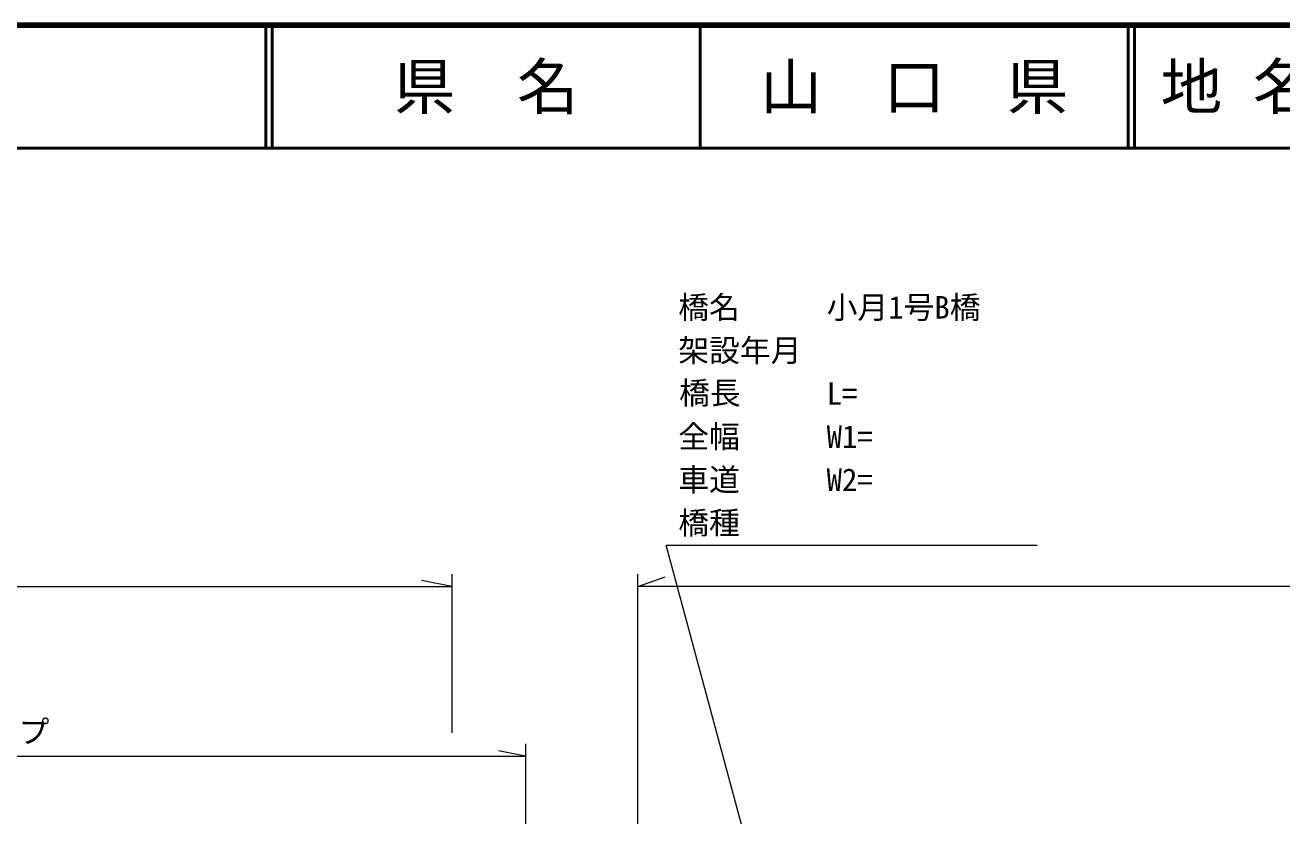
# Model space of a CAD drawing. Units: millimetres, scale not verified, with parts at other scales. Extents: x 40000 to 680007, y 20000 to 380004.
# Drawn here: x 278205 to 380226, y 315772 to 380004 of the extents above; entities that cross this region are included whole.
import ezdxf
from ezdxf.enums import TextEntityAlignment as Align

# ---------------------------------------------------------------- set-up
doc = ezdxf.new("R2010")
doc.units = ezdxf.units.MM
doc.header["$LTSCALE"] = 1000.01
for name, color, linetype, lineweight in [('M-STR-HTXT', 7, 'Continuous', 13), ('M-TTL', 2, 'Continuous', 140), ('M-TTL-LINE', 7, 'Continuous', 50)]:
    doc.layers.add(name, color=color, linetype=linetype, lineweight=lineweight)
doc.layers.add('M-STR-STR1', color=7, linetype='Continuous')
doc.layers.add('M-TTL-TXT', color=7, linetype='Continuous')
doc.styles.add('ＭＳ ゴシック', font='')
doc.styles.get('ＭＳ ゴシック').set_extended_font_data('MS Gothic')

msp = doc.modelspace()

# ---------------------------------------------------------------- linework, layer by layer
at = {"layer": 'M-STR-HTXT'}
for p, q in [((312834, 334394), (310381, 334902)), ((312834, 335394), (312834, 322511)), ((327951, 283291), (327951, 335394)), ((327951, 334394), (330154, 335184)), ((68779, 334394), (312834, 334394)), ((543105, 334394), (327951, 334394)), ((318812, 321625), (318812, 290851)), ((227972, 320625), (318812, 320625)), ((318812, 320625), (316620, 321043))]:
    msp.add_line(p, q, dxfattribs=at)
at = {"layer": 'M-TTL'}
msp.add_line((680007, 380004), (40000, 380004), dxfattribs=at)
at = {"layer": 'M-TTL', "color": 7, "lineweight": 13}
msp.add_lwpolyline([(346238, 278451), (330234, 337759), (360374, 337759)], dxfattribs=at)
at = {"layer": 'M-TTL-LINE'}
for p, q in [((297753, 380004), (297753, 370004)), ((298253, 380004), (298253, 370004)), ((333003, 380004), (333003, 370004)), ((367754, 380004), (367754, 370004)), ((368254, 380004), (368254, 370004)), ((40000, 370004), (680007, 370004))]:
    msp.add_line(p, q, dxfattribs=at)

# ---------------------------------------------------------------- texts
at = {"layer": 'M-STR-HTXT', "style": 'ＭＳ ゴシック'}
msp.add_text('ガードパイプ', height=1833, dxfattribs=at).set_placement((272673, 321148), align=Align.BOTTOM_CENTER)
at = {"layer": 'M-STR-STR1', "style": 'ＭＳ ゴシック'}
for s, p in [('橋名', (331225, 355613)), ('小月1号B橋', (343270, 355613)), ('架設年月', (331225, 352113)), ('橋長', (331293, 348664)), ('L=', (343270, 348613)), ('全幅', (331225, 345113)), ('W1=', (343270, 345113)), ('車道', (331225, 341613)), ('W2=', (343270, 341613)), ('橋種', (331225, 338113))]:
    msp.add_text(s, height=1833, dxfattribs=at).set_placement(p, align=Align.BOTTOM_LEFT)
at = {"layer": 'M-TTL-TXT', "style": 'ＭＳ ゴシック'}
for s, p in [('県\u3000名', (315628, 375004)), ('山\u3000口\u3000県', (350379, 375004))]:
    msp.add_text(s, height=3666, dxfattribs=at).set_placement(p, align=Align.MIDDLE_CENTER)
msp.add_text('地 名', height=3666, dxfattribs=at).set_placement((370383, 375004), align=Align.MIDDLE_LEFT)

doc.saveas('drawing.dxf')
